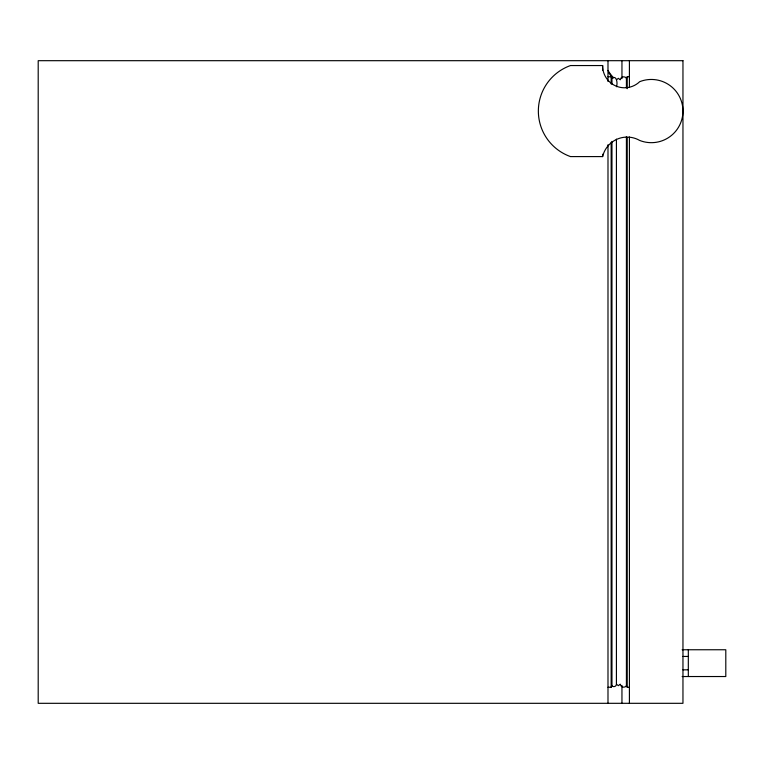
<?xml version="1.0" encoding="UTF-8"?>
<svg xmlns="http://www.w3.org/2000/svg" width="764" height="764" viewBox="0 0 764 764"><rect width="100%" height="100%" fill="white"/><g stroke="black" fill="none" stroke-linecap="round" stroke-linejoin="round"><path stroke-width="1.15" d="M620.387 79.446C620.836 76.639 624.933 75.827 626.413 78.253L626.413 87.784M620.272 684.191L618.391 685.68L616.472 684.248M616.472 79.752L618.391 78.32L620.272 79.809M626.413 78.253L627.225 76.753L629.412 76.753M607.991 687.247L611.152 687.247L611.964 685.747L611.964 141.388M626.413 136.622L626.413 685.747C624.933 688.173 620.836 687.361 620.387 684.554M611.964 84.212L611.964 78.253C616.834 74.528 617.828 83.983 616.424 86.752M602.634 65.551L570.498 65.551A48.304 48.304 0 0 0 570.498 156.591L602.634 156.591A25.145 25.145 0 0 1 639.697 140.452A31.61 31.61 0 0 0 682.959 111.066A31.61 31.61 0 0 0 639.697 81.681A21.898 21.898 0 0 1 602.634 65.551L602.634 70.278M607.991 76.753L611.152 76.753L611.964 78.253M682.137 649.753L725.8 649.753L725.8 676.532L682.137 676.532M682.959 656.448L688.316 656.448M682.959 669.837L688.316 669.837M626.413 685.747L627.225 687.247L629.412 687.247M611.964 685.747C613.263 687.466 616.29 686.549 616.424 684.391L616.424 139.134M688.316 649.753L688.316 676.532M629.412 60.69L629.412 87.488M629.412 136.995L629.412 703.31M627.225 76.753L627.225 88.681M627.225 137.568L627.225 687.247M621.953 60.69L621.953 78.577M621.953 685.423L621.953 703.31M611.152 76.753L611.152 83.916M611.152 142.333L611.152 687.247M607.991 60.69L607.991 81.528M607.991 144.721L607.991 703.31M602.634 154.223L602.634 156.591M613.578 77.804A42.383 42.383 0 0 1 607.991 70.412M612.795 77.938A42.383 42.383 0 0 1 608.593 72.389M682.959 60.69L38.2 60.69L38.2 703.31L682.959 703.31L682.959 60.69"/></g></svg>
